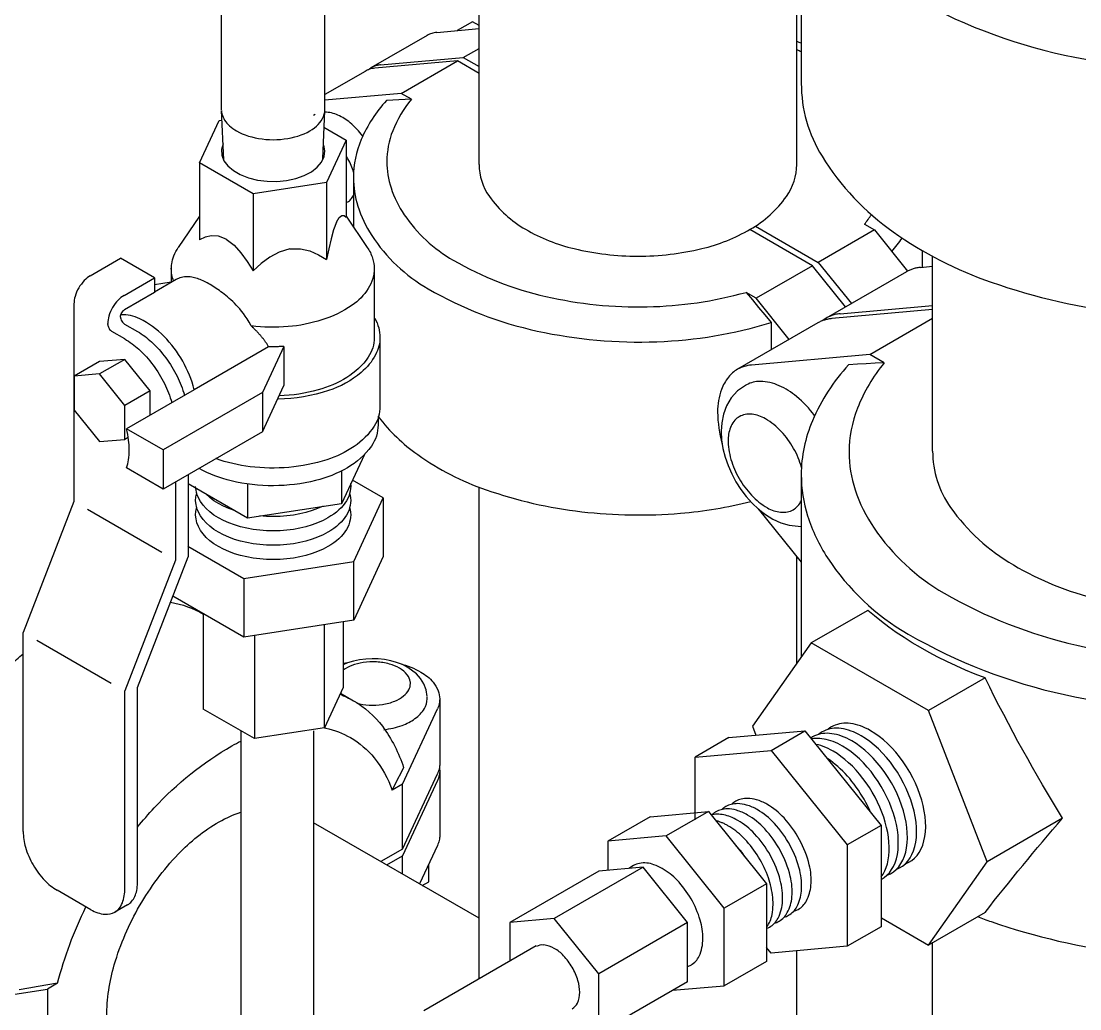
# Model space of a CAD drawing. Header units: centimetres. Extents: x 394264 to 551709, y 50011 to 59011.
# Drawn here: x 525396.7 to 525507.3, y 53654.1 to 53757.3 of the extents above; entities that cross this region are included whole.
import ezdxf

# ---------------------------------------------------------------- set-up
doc = ezdxf.new("R2010")
doc.units = ezdxf.units.CM
doc.layers.add('-M-YNGN-ZON3', color=6, linetype='SP', lineweight=30)
doc.layers.add('0-KRCN-YNG-CIHAZ', color=4, linetype='Continuous', lineweight=30)
doc.styles.add('CIZGI', font='tahoma.ttf', dxfattribs={"width": 0.8, "oblique": 20})
doc.linetypes.add('SP', pattern='A,2,-0.1,["SP",CIZGI,S=0.14,R=0.2,X=0,Y=-0.07],-0.255', length=2.355)

# ---------------------------------------------------------------- blocks, each defined once
blk = doc.blocks.new('A$C66BCA59E')
at = {"layer": '0-KRCN-YNG-CIHAZ', "color": 31, "linetype": 'Continuous', "lineweight": -3, "extrusion": (0, 0.816497, 0.57735)}
for p, q in [((806.28, -1056.57, 2908.26), (806.28, -1082.48, 2908.26)), ((772.61, -1090.97, 2791.52), (772.61, -1071.35, 2763.62)), ((805.81, -1090.97, 2791.52), (805.81, -1071.35, 2763.62)), ((745.7, -1085.27, 2922.46), (745.7, -1071.88, 2922.46)), ((756.5, -1085.27, 2922.46), (756.5, -1071.88, 2922.46)), ((771.94, -1076.07, 2785.31), (770.34, -1076.98, 2785.31)), ((772.61, -1076.45, 2785.31), (771.94, -1076.07, 2785.31)), ((768.2, -1077.18, 2785.31), (772.61, -1076.78, 2785.31)), ((767.18, -1077.49, 2785.31), (761.31, -1080.88, 2785.31)), ((770.97, -1079.79, 2785.31), (772.61, -1078.85, 2785.31)), ((770.36, -1080.15, 2785.31), (761.72, -1080.92, 2785.31)), ((762.33, -1080.57, 2785.31), (770.97, -1079.79, 2785.31)), ((764.49, -1083.54, 2785.31), (770.36, -1080.15, 2785.31)), ((772.61, -1081.45, 2785.31), (770.36, -1080.15, 2785.31)), ((770.97, -1079.79, 2785.31), (772.61, -1080.74, 2785.31)), ((760.7, -1081.24, 2785.31), (756.5, -1083.66, 2785.31)), ((764.49, -1083.54, 2785.31), (756.5, -1084.25, 2785.31)), ((765.54, -1084.15, 2785.31), (764.49, -1083.54, 2785.31)), ((745.96, -1090.5, 2916.13), (745.71, -1085.35, 2922.46)), ((755.48, -1085.76, 2785.31), (755.32, -1085.85, 2785.31)), ((756.28, -1090.38, 2915.96), (756.5, -1085.35, 2922.46)), ((743.39, -1090.8, 2938.08), (745.45, -1086.37, 2938.08)), ((745.45, -1086.37, 2938.08), (745.7, -1086.33, 2939.7)), ((756.41, -1087.09, 2940.76), (758.74, -1088.43, 2938.08)), ((754.92, -1087.47, 2922.46), (754.92, -1087.47, 2922.46)), ((754.92, -1087.47, 2922.46), (754.92, -1087.47, 2922.46)), ((758.74, -1088.43, 2938.08), (756.68, -1092.86, 2938.08)), ((758.74, -1088.43, 2938.08), (758.74, -1096.47, 2938.08)), ((749.01, -1094.05, 2938.08), (743.39, -1090.8, 2938.08)), ((743.39, -1090.8, 2938.08), (743.39, -1098.84, 2938.08)), ((756.68, -1092.86, 2938.08), (749.01, -1094.05, 2938.08)), ((756.68, -1092.86, 2938.08), (756.68, -1100.9, 2938.08)), ((759.49, -1092.33, 2785.31), (759.49, -1097.49, 2785.31)), ((749.01, -1094.05, 2938.08), (749.01, -1102.08, 2938.08)), ((743.39, -1096.39, 2938.08), (741.19, -1099.64, 2938.08)), ((758.74, -1096.39, 2938.08), (760.94, -1099.64, 2938.08)), ((812.88, -1097.21, 2785.31), (812.89, -1097.23, 2785.31)), ((812.88, -1097.21, 2785.31), (813.94, -1097.82, 2785.31)), ((807.45, -1101.56, 2785.31), (800.9, -1097.78, 2785.31)), ((801.49, -1097.42, 2785.31), (808.06, -1101.21, 2785.31)), ((813.94, -1097.82, 2785.31), (808.06, -1101.21, 2785.31)), ((813.94, -1097.82, 2785.31), (817.39, -1102.12, 2785.31)), ((818.93, -1099.97, 2785.31), (818.93, -1101.71, 2785.31)), ((820.01, -1120.92, 3010.32), (820.01, -1100.58, 2985.88)), ((731.99, -1102.61, 2938.08), (735.15, -1100.78, 2938.08)), ((738.69, -1102.82, 2938.08), (735.15, -1100.78, 2938.08)), ((807.45, -1101.56, 2785.31), (801.58, -1104.95, 2785.31)), ((810.91, -1105.86, 2785.31), (807.45, -1101.56, 2785.31)), ((808.06, -1101.21, 2785.31), (811.52, -1105.51, 2785.31)), ((818.75, -1101.73, 3022.57), (820.01, -1101.61, 3022.57)), ((735.52, -1104.65, 2938.08), (738.69, -1102.82, 2938.08)), ((738.69, -1102.82, 2938.08), (738.69, -1104.36, 2938.08)), ((740.46, -1101.86, 2938.08), (740.46, -1103.29, 2938.08)), ((761.66, -1101.86, 2938.08), (761.66, -1109.05, 2938.08)), ((817.29, -1102.18, 3022.57), (808.89, -1107.03, 3022.57)), ((740.96, -1103, 2938.08), (738.69, -1104.32, 2938.08)), ((740.96, -1103, 2938.08), (738.69, -1104.32, 2938.08)), ((738.69, -1103.52, 2938.08), (740.46, -1103.24, 2938.08)), ((738.69, -1104.36, 2938.08), (735.58, -1106.15, 2938.08)), ((801.58, -1104.95, 2785.31), (800.52, -1104.34, 2785.31)), ((805.03, -1109.25, 2785.31), (801.58, -1104.95, 2785.31)), ((730.29, -1105.55, 2938.08), (730.29, -1126.2, 2938.08)), ((820.01, -1106.14, 3022.57), (809.48, -1107.08, 3022.57)), ((810.35, -1106.58, 3022.57), (820.01, -1105.71, 3022.57)), ((735.15, -1106.92, 2938.08), (735.15, -1106.89, 2938.08)), ((813.43, -1110.83, 3022.57), (820.01, -1107.03, 3022.57)), ((733.83, -1107.69, 2938.08), (733.83, -1107.59, 2938.08)), ((735.58, -1107.65, 2938.08), (736.92, -1108.43, 2938.08)), ((808.01, -1107.53, 3022.57), (799.61, -1112.38, 3022.57)), ((803.12, -1107.49, 2785.31), (803.12, -1110.36, 2785.31)), ((735.59, -1109.2, 2938.08), (734.25, -1108.42, 2938.08)), ((762.26, -1109.05, 2938.08), (762.26, -1116.24, 2938.08)), ((750.62, -1110.02, 2938.08), (742.85, -1114.51, 2938.08)), ((752.23, -1109.99, 2938.08), (749.99, -1114.82, 2938.08)), ((752.23, -1109.99, 2938.08), (752.23, -1114.07, 2938.08)), ((732.94, -1111.58, 2938.08), (730.3, -1113.11, 2938.08)), ((735.59, -1111.34, 2938.08), (732.94, -1111.58, 2938.08)), ((735.59, -1111.34, 2938.08), (732.95, -1112.87, 2938.08)), ((738.24, -1114.64, 2938.08), (735.59, -1111.34, 2938.08)), ((813.43, -1110.83, 3022.57), (801.08, -1111.93, 3022.57)), ((814.95, -1111.7, 3022.57), (813.43, -1110.83, 3022.57)), ((732.95, -1112.87, 2938.08), (730.3, -1113.11, 2938.08)), ((730.3, -1113.11, 2938.08), (730.3, -1116.64, 2938.08)), ((735.6, -1116.17, 2938.08), (732.95, -1112.87, 2938.08)), ((738.24, -1114.64, 2938.08), (735.6, -1116.17, 2938.08)), ((742.85, -1114.51, 2938.08), (735.77, -1118.59, 2938.08)), ((738.24, -1117.17, 2938.08), (738.24, -1114.64, 2938.08)), ((749.99, -1114.82, 2938.08), (739.61, -1120.81, 2938.08)), ((749.99, -1118.9, 2938.08), (752.23, -1114.07, 2938.08)), ((749.99, -1114.82, 2938.08), (749.99, -1118.9, 2938.08)), ((800.55, -1114.01, 3022.57), (800.33, -1114.14, 3022.57)), ((730.3, -1116.64, 2938.08), (732.95, -1119.94, 2938.08)), ((735.6, -1119.71, 2938.08), (735.6, -1116.17, 2938.08)), ((762.06, -1117.27, 2938.08), (762.06, -1118.19, 2938.08)), ((739.61, -1120.81, 2938.08), (735.77, -1118.59, 2938.08)), ((749.99, -1118.9, 2938.08), (739.61, -1124.89, 2938.08)), ((732.95, -1119.94, 2938.08), (735.6, -1119.71, 2938.08)), ((735.96, -1119.5, 2938.08), (735.6, -1119.71, 2938.08)), ((739.61, -1120.81, 2938.08), (739.61, -1124.89, 2938.08)), ((760.63, -1121.3, 2938.08), (758.25, -1126.43, 2938.08)), ((739.61, -1124.89, 2938.08), (735.77, -1122.68, 2938.08)), ((742.23, -1123.38, 2938.08), (742.23, -1131.97, 2938.08)), ((758.25, -1122.98, 2938.08), (758.25, -1126.43, 2938.08)), ((806.28, -1123.4, 3022.57), (806.28, -1142.47, 3022.57)), ((740.9, -1124.15, 2938.08), (740.9, -1132.33, 2938.08)), ((748.43, -1127.94, 2938.08), (742.23, -1124.36, 2938.08)), ((748.43, -1124.33, 2938.08), (748.43, -1127.94, 2938.08)), ((762.61, -1125.81, 2968.69), (759.38, -1123.95, 2968.97)), ((772.61, -1176.09, 2674.39), (772.61, -1124.7, 2674.39)), ((759.53, -1132.46, 2968.69), (762.61, -1125.81, 2968.69)), ((762.61, -1125.81, 2968.69), (762.61, -1131.94, 2968.69)), ((730.29, -1126.2, 2938.08), (724.99, -1139.87, 2938.08)), ((739.48, -1131.51, 2936.92), (731.7, -1127.02, 2939.23)), ((758.25, -1126.43, 2938.08), (748.43, -1127.94, 2938.08)), ((801.79, -1126.97, 3022.57), (806.28, -1132.55, 3022.57)), ((742.18, -1130.87, 2970.8), (748.02, -1134.24, 2968.69)), ((740.9, -1132.33, 2938.08), (735.59, -1145.99, 2938.08)), ((736.92, -1145.64, 2938.08), (742.23, -1131.97, 2938.08)), ((748.02, -1134.24, 2968.69), (759.53, -1132.46, 2968.69)), ((762.61, -1131.94, 2968.69), (759.53, -1138.58, 2968.69)), ((759.53, -1138.58, 2968.69), (759.53, -1132.46, 2968.69)), ((805.81, -1143.14, 2674.39), (805.81, -1131.96, 2674.39)), ((748.02, -1134.24, 2968.69), (748.02, -1140.36, 2968.69)), ((748.02, -1140.36, 2968.69), (740.62, -1136.09, 2969.53)), ((743.78, -1137.91, 2968.69), (743.78, -1147.88, 2968.69)), ((813.24, -1137.57, 3022.57), (807.33, -1140.98, 3022.57)), ((759.53, -1138.58, 2968.69), (748.02, -1140.36, 2968.69)), ((756.47, -1149.85, 2968.69), (756.47, -1139.12, 2968.69)), ((758.43, -1138.75, 2968.69), (758.43, -1145.62, 2968.69)), ((724.99, -1160.69, 2938.08), (724.99, -1139.87, 2938.08)), ((749.14, -1140.25, 2968.69), (749.14, -1150.98, 2968.69)), ((726.4, -1140.69, 2939.23), (734.18, -1145.18, 2936.92)), ((807.33, -1140.98, 3022.57), (801.2, -1149.69, 3022.57)), ((819.57, -1148.05, 3022.57), (807.33, -1140.98, 3022.57)), ((758.92, -1143.05, 2677.78), (758.43, -1143.13, 2677.78)), ((825.49, -1144.64, 3022.57), (819.57, -1148.05, 3022.57)), ((736.92, -1166.05, 2938.08), (736.92, -1145.64, 2938.08)), ((758.43, -1145.62, 2968.69), (756.47, -1149.85, 2968.69)), ((735.59, -1166.82, 2938.08), (735.59, -1145.99, 2938.08)), ((758.15, -1146.23, 2677.78), (759.5, -1147.02, 2677.78)), ((767.19, -1146.83, 2677.78), (767.19, -1146.65, 2677.78)), ((768.5, -1146.83, 2677.78), (768.5, -1153.61, 2677.78)), ((749.14, -1150.98, 2968.69), (743.78, -1147.88, 2968.69)), ((764.61, -1155.74, 2677.78), (768.26, -1147.87, 2677.78)), ((825.7, -1163.84, 3022.57), (819.57, -1148.05, 3022.57)), ((756.47, -1149.85, 2968.69), (749.14, -1150.98, 2968.69)), ((798.72, -1150.87, 3057.07), (806.67, -1150.16, 3057.07)), ((801.2, -1149.69, 3022.57), (801.54, -1150.62, 3001.56)), ((803.13, -1152.2, 3057.07), (806.67, -1150.16, 3057.07)), ((806.67, -1150.16, 3057.07), (814.62, -1160.05, 3057.07)), ((798.72, -1150.87, 3057.07), (795.19, -1152.91, 3057.07)), ((795.19, -1152.91, 3057.07), (803.13, -1152.2, 3057.07)), ((803.13, -1152.2, 3057.07), (811.08, -1162.09, 3057.07)), ((795.19, -1159.46, 3051.36), (795.19, -1152.91, 3057.07)), ((764.61, -1162.52, 2677.78), (768.26, -1154.65, 2677.78)), ((768.5, -1154.32, 2677.78), (768.5, -1161.1, 2677.78)), ((764.61, -1155.74, 2677.78), (763.55, -1156.35, 2677.78)), ((768.26, -1155.36, 2677.78), (764.61, -1163.23, 2677.78)), ((764.61, -1162.52, 2677.78), (764.61, -1155.74, 2677.78)), ((790.5, -1159.14, 3065.49), (786.08, -1161.69, 3065.49)), ((790.5, -1159.14, 3065.49), (796.58, -1158.6, 3065.49)), ((796.58, -1158.6, 3065.49), (792.16, -1161.15, 3065.49)), ((796.58, -1158.6, 3065.49), (802.66, -1166.16, 3065.49)), ((772.61, -1169.74, 2674.39), (755.33, -1159.76, 2674.39)), ((814.62, -1160.05, 3057.07), (811.08, -1162.09, 3057.07)), ((814.62, -1160.05, 3057.07), (814.62, -1170.64, 3057.07)), ((833.59, -1159.28, 3022.57), (825.7, -1163.84, 3022.57)), ((792.16, -1161.15, 3065.49), (786.08, -1161.69, 3065.49)), ((798.24, -1168.71, 3065.49), (792.16, -1161.15, 3065.49)), ((764.61, -1162.52, 2677.78), (762.36, -1163.82, 2677.78)), ((768.26, -1162.14, 2677.78), (766.4, -1166.15, 2677.78)), ((786.08, -1161.69, 3065.49), (786.08, -1164.66, 3067.45)), ((811.08, -1162.09, 3057.07), (811.08, -1172.68, 3057.07)), ((762.97, -1164.17, 2677.78), (764.61, -1163.23, 2677.78)), ((764.61, -1165.12, 2677.78), (764.61, -1163.23, 2677.78)), ((767.36, -1165.93, 2677.78), (767.36, -1164.09, 2677.78)), ((789.76, -1164.4, 3066.48), (780.47, -1169.77, 3066.48)), ((789.76, -1164.4, 3066.48), (785.12, -1164.82, 3066.48)), ((788.76, -1164.25, 3066.48), (788.26, -1164.54, 3066.48)), ((794.41, -1170.18, 3066.48), (789.76, -1164.4, 3066.48)), ((819.57, -1172.55, 3022.57), (825.7, -1163.84, 3022.57)), ((785.12, -1164.82, 3066.48), (775.83, -1170.18, 3066.48)), ((732.06, -1168.86, 2938.08), (728.52, -1166.82, 2938.08)), ((766.68, -1166.32, 2677.78), (767.36, -1165.93, 2677.78)), ((802.66, -1166.16, 3065.49), (798.24, -1168.71, 3065.49)), ((802.66, -1166.16, 3065.49), (802.66, -1174.27, 3065.49)), ((735.89, -1168.34, 2938.08), (734.56, -1169.11, 2938.08)), ((798.24, -1176.82, 3065.49), (798.24, -1168.71, 3065.49)), ((825.49, -1169.13, 3022.57), (819.57, -1172.55, 3022.57)), ((780.47, -1169.77, 3066.48), (775.83, -1170.18, 3066.48)), ((775.83, -1170.18, 3066.48), (775.83, -1174.24, 3064.19)), ((785.12, -1175.55, 3066.48), (780.47, -1169.77, 3066.48)), ((794.41, -1170.18, 3066.48), (785.12, -1175.55, 3066.48)), ((794.41, -1176.38, 3066.48), (794.41, -1170.18, 3066.48)), ((814.65, -1169.71, 3028.55), (819.57, -1172.55, 3022.57)), ((814.62, -1170.64, 3057.07), (811.08, -1172.68, 3057.07)), ((820.01, -1279.95, 3124.63), (820.01, -1172.26, 3103.64)), ((803.13, -1173.39, 3057.07), (802.66, -1172.8, 3063.58)), ((811.08, -1172.68, 3057.07), (803.13, -1173.39, 3057.07)), ((805.81, -1188.91, 2674.39), (805.81, -1173.15, 2674.39)), ((794.76, -1174.64, 3066.48), (794.41, -1174.84, 3066.48)), ((802.66, -1174.27, 3065.49), (798.24, -1176.82, 3065.49)), ((785.12, -1181.74, 3066.48), (785.12, -1175.55, 3066.48)), ((728.58, -1176.54, 2677.78), (727.52, -1177.15, 2677.78)), ((794.41, -1176.38, 3066.48), (785.12, -1181.74, 3066.48)), ((792.84, -1177.28, 3065.79), (798.24, -1176.82, 3065.49)), ((713.89, -1179.26, 2677.78), (727.52, -1177.15, 2677.78)), ((727.52, -1177.15, 2677.78), (727.52, -1183.94, 2677.78))]:
    blk.add_line(p, q, dxfattribs=at)
at = {"layer": '0-KRCN-YNG-CIHAZ', "color": 31, "linetype": 'Continuous', "lineweight": -3}
for p, q in [((745.89, -1088.82, 2938.09), (745.72, -1089.41, 2938.09)), ((745.72, -1089.41, 2938.09), (745.74, -1090, 2938.09)), ((756.5, -1089.56, 2938.09), (756.38, -1088.97, 2938.09)), ((756.43, -1090.15, 2938.09), (756.5, -1089.56, 2938.09)), ((745.74, -1090, 2938.09), (745.96, -1090.58, 2938.09)), ((745.96, -1090.58, 2938.09), (746.36, -1091.12, 2938.09)), ((756.16, -1090.72, 2938.09), (756.43, -1090.15, 2938.09)), ((746.36, -1091.12, 2938.09), (746.94, -1091.62, 2938.09)), ((746.94, -1091.62, 2938.09), (747.67, -1092.03, 2938.09)), ((754.34, -1092.13, 2938.09), (755.1, -1091.73, 2938.09)), ((755.1, -1091.73, 2938.09), (755.71, -1091.25, 2938.09)), ((755.71, -1091.25, 2938.09), (756.16, -1090.72, 2938.09)), ((747.67, -1092.03, 2938.09), (748.52, -1092.37, 2938.09)), ((748.52, -1092.37, 2938.09), (749.46, -1092.6, 2938.09)), ((749.46, -1092.6, 2938.09), (750.46, -1092.73, 2938.09)), ((750.46, -1092.73, 2938.09), (751.49, -1092.74, 2938.09)), ((751.49, -1092.74, 2938.09), (752.5, -1092.64, 2938.09)), ((752.5, -1092.64, 2938.09), (753.46, -1092.43, 2938.09)), ((753.46, -1092.43, 2938.09), (754.34, -1092.13, 2938.09)), ((747.73, -1150.15, 2547.33), (747.73, -1241.29, 2651.38)), ((755.33, -1150.15, 2547.33), (755.33, -1241.54, 2651.35)), ((778.59, -1172.64, 3066.48), (766.84, -1179.42, 3066.48))]:
    blk.add_line(p, q, dxfattribs=at)
at = {"layer": '0-KRCN-YNG-CIHAZ', "color": 31, "linetype": 'Continuous', "lineweight": -3, "extrusion": (-6.3e-15, 1.3e-14, -1)}
for p, q in [((743.04, -1125.01, 2964.44), (743, -1124.61, 2964.44)), ((743.13, -1125.42, 2964.44), (743.04, -1125.01, 2964.44)), ((743.29, -1125.82, 2964.44), (743.13, -1125.42, 2964.44)), ((743.5, -1126.2, 2964.44), (743.29, -1125.82, 2964.44)), ((744.48, -1125.78, 2962.32), (744.1, -1125.44, 2962.32)), ((744.91, -1126.11, 2962.32), (744.48, -1125.78, 2962.32)), ((743.77, -1126.58, 2964.44), (743.5, -1126.2, 2964.44)), ((744.1, -1126.94, 2964.44), (743.77, -1126.58, 2964.44)), ((744.48, -1127.28, 2964.44), (744.1, -1126.94, 2964.44)), ((745.39, -1126.41, 2962.32), (744.91, -1126.11, 2962.32)), ((745.91, -1126.68, 2962.32), (745.39, -1126.41, 2962.32)), ((746.47, -1126.93, 2962.32), (745.91, -1126.68, 2962.32)), ((747.07, -1127.15, 2962.32), (746.47, -1126.93, 2962.32)), ((755.16, -1127.14, 2962.32), (754.53, -1127.33, 2962.32)), ((755.75, -1126.92, 2962.32), (755.16, -1127.14, 2962.32)), ((756.31, -1126.67, 2962.32), (755.75, -1126.92, 2962.32)), ((744.91, -1127.61, 2964.44), (744.48, -1127.28, 2964.44)), ((745.39, -1127.91, 2964.44), (744.91, -1127.61, 2964.44)), ((745.91, -1128.18, 2964.44), (745.39, -1127.91, 2964.44)), ((746.47, -1128.43, 2964.44), (745.91, -1128.18, 2964.44)), ((750.41, -1127.75, 2962.32), (749.71, -1127.7, 2962.32)), ((751.11, -1127.77, 2962.32), (750.41, -1127.75, 2962.32)), ((751.82, -1127.75, 2962.32), (751.11, -1127.77, 2962.32)), ((752.52, -1127.7, 2962.32), (751.82, -1127.75, 2962.32)), ((753.21, -1127.61, 2962.32), (752.52, -1127.7, 2962.32)), ((753.88, -1127.48, 2962.32), (753.21, -1127.61, 2962.32)), ((754.53, -1127.33, 2962.32), (753.88, -1127.48, 2962.32)), ((756.31, -1128.17, 2964.44), (755.75, -1128.42, 2964.44)), ((756.83, -1127.9, 2964.44), (756.31, -1128.17, 2964.44)), ((747.07, -1128.65, 2964.44), (746.47, -1128.43, 2964.44)), ((747.69, -1128.83, 2964.44), (747.07, -1128.65, 2964.44)), ((748.34, -1128.99, 2964.44), (747.69, -1128.83, 2964.44)), ((749.02, -1129.11, 2964.44), (748.34, -1128.99, 2964.44)), ((749.71, -1129.2, 2964.44), (749.02, -1129.11, 2964.44)), ((750.41, -1129.25, 2964.44), (749.71, -1129.2, 2964.44)), ((751.11, -1129.27, 2964.44), (750.41, -1129.25, 2964.44)), ((751.82, -1129.25, 2964.44), (751.11, -1129.27, 2964.44)), ((752.52, -1129.2, 2964.44), (751.82, -1129.25, 2964.44)), ((753.21, -1129.11, 2964.44), (752.52, -1129.2, 2964.44)), ((753.88, -1128.99, 2964.44), (753.21, -1129.11, 2964.44)), ((754.53, -1128.83, 2964.44), (753.88, -1128.99, 2964.44)), ((755.16, -1128.64, 2964.44), (754.53, -1128.83, 2964.44)), ((755.75, -1128.42, 2964.44), (755.16, -1128.64, 2964.44))]:
    blk.add_line(p, q, dxfattribs=at)
at = {"layer": '0-KRCN-YNG-CIHAZ', "color": 31, "linetype": 'Continuous', "lineweight": -3, "extrusion": (-2.35e-14, -3.6e-15, -1)}
for p, q in [((759.19, -1124.84, 2964.44), (759.15, -1125.11, 2964.44)), ((759.19, -1124.32, 2964.44), (759.2, -1124.58, 2964.44)), ((759.2, -1124.58, 2964.44), (759.19, -1124.84, 2964.44)), ((758.89, -1125.88, 2964.44), (758.75, -1126.13, 2964.44)), ((759, -1125.63, 2964.44), (758.89, -1125.88, 2964.44)), ((759.09, -1125.37, 2964.44), (759, -1125.63, 2964.44)), ((759.15, -1125.11, 2964.44), (759.09, -1125.37, 2964.44)), ((757.96, -1127.08, 2964.44), (757.71, -1127.3, 2964.44)), ((758.2, -1126.85, 2964.44), (757.96, -1127.08, 2964.44)), ((758.4, -1126.62, 2964.44), (758.2, -1126.85, 2964.44)), ((758.59, -1126.38, 2964.44), (758.4, -1126.62, 2964.44)), ((758.75, -1126.13, 2964.44), (758.59, -1126.38, 2964.44)), ((757.14, -1127.71, 2964.44), (756.83, -1127.9, 2964.44)), ((757.44, -1127.51, 2964.44), (757.14, -1127.71, 2964.44)), ((757.71, -1127.3, 2964.44), (757.44, -1127.51, 2964.44))]:
    blk.add_line(p, q, dxfattribs=at)
at = {"layer": '0-KRCN-YNG-CIHAZ', "color": 31, "linetype": 'Continuous', "lineweight": -3, "flags": 128}
for points, elevation in [([(811.23, -1045.08, 0.084174), (807.45, -1050.93, 0.101945), (806.28, -1056.57, 0.076736), (806.94, -1060.86, 0.06839), (809.03, -1065.25, 0.117465), (817.46, -1073.23, 0.077359), (833.78, -1079.54, 0.062863), (851.64, -1081.14, 0.065189), (868.71, -1078.27)], 2908.26), ([(768.2, -1077.18, 0.025688), (767.93, -1077.21, 0.026905), (767.67, -1077.28, 0.027796), (767.42, -1077.37, 0.028268), (767.18, -1077.49)], 2785.31), ([(806.28, -1078.31, 0.003331), (805.81, -1078.12, 0.061247)], 2785.31), ([(806.28, -1079.21, 0.003756), (805.81, -1078.98, 0.061052)], 2785.31), ([(762.33, -1080.57, 0.03473), (761.96, -1080.62, 0.036727), (761.62, -1080.73, 0.018535), (761.46, -1080.8, 0.018672), (761.31, -1080.88, 0.019272), (761.16, -1080.98, 0.01912), (761.01, -1081.09)], 2785.31), ([(761.72, -1080.92, 0.025688), (761.44, -1080.96, 0.026905), (761.18, -1081.02, 0.027796), (760.93, -1081.12, 0.028268), (760.7, -1081.24)], 2785.31), ([(806.28, -1082.48, 0.139368), (808.45, -1090.12, 0.100989), (815.9, -1098.03, 0.070065), (826.11, -1103.27, 0.054715), (840.4, -1106.54, 0.049896), (855.15, -1106.78, 0.053343), (868.71, -1104.17)], 2908.26), ([(762.94, -1084.29, 0.084174), (760.3, -1088.38, 0.101945), (759.49, -1092.33, 0.076736), (759.95, -1095.32, 0.06839), (761.4, -1098.39, 0.117465), (767.3, -1103.97, 0.077359), (778.7, -1108.38, 0.062863), (791.19, -1109.5, 0.065189), (803.12, -1107.49)], 2785.31), ([(765.54, -1084.15, 0.079493), (763.59, -1087.47, 0.093798), (762.98, -1090.68, 0.079543), (763.42, -1093.42, 0.070339), (764.8, -1096.23, 0.112673), (769.92, -1100.98, 0.075174), (779.6, -1104.77, 0.061052), (790.19, -1105.85, 0.062271), (800.52, -1104.34)], 2785.31), ([(760.46, -1088, 0.054335), (759.14, -1086.61, 0.069796), (757.87, -1085.82, 0.100019), (756.49, -1085.5, 0.137267)], 2785.31), ([(759.51, -1091.79, 0.059135), (758.92, -1090.4, 0.013709), (758.74, -1090.09, 0.071789)], 2785.31), ([(772.61, -1090.97, 0.156851), (773.69, -1094.32, 0.106617), (777.47, -1097.75, 0.072341), (782.55, -1099.77, 0.058752), (789.21, -1100.56, 0.058752), (795.88, -1099.77, 0.072341), (800.95, -1097.75, 0.106617), (804.73, -1094.32, 0.156851), (805.81, -1090.97)], 2791.52), ([(758.74, -1094.96, 0.032049), (758.89, -1094.89, 0.082667), (759.22, -1094.61, 0.072451), (759.49, -1094.2)], 2785.31), ([(812.88, -1097.21, 0.025258), (813.61, -1096.22, 0.093798)], 2785.31), ([(815.74, -1100.06, 0.031191), (816.82, -1098.66, 0.09812)], 2785.31), ([(740.7, -1103.15, -0.043708), (740.52, -1102.51, -0.045629), (740.46, -1101.86, -0.017342), (740.47, -1101.62, -0.017232), (740.5, -1101.37, -0.06039), (740.73, -1100.52, -0.053918), (741.19, -1099.64)], 2938.08), ([(760.94, -1099.64, -0.069992), (761.49, -1100.77, -0.079039), (761.66, -1101.86, -0.073797), (761.51, -1102.89, -0.066299), (761.03, -1103.95, -0.104553), (759.35, -1105.69, -0.071641), (756.19, -1107.22, -0.056214), (752.66, -1107.92, -0.052388), (748.8, -1107.84)], 2938.08), ([(818.75, -1101.73, 0.025688), (818.36, -1101.78, 0.026905), (817.99, -1101.88, 0.027796), (817.63, -1102.01, 0.028268), (817.29, -1102.18)], 3022.57), ([(731.99, -1102.61, 0.072341), (731.37, -1103.1, 0.058752), (730.79, -1103.87, 0.058752), (730.4, -1104.77, 0.072341), (730.29, -1105.55)], 2938.08), ([(735.52, -1104.65, 0.072341), (734.9, -1105.14, 0.058752), (734.32, -1105.92, 0.058752), (733.94, -1106.81, 0.072341), (733.83, -1107.59)], 2938.08), ([(735.15, -1106.89, -0.072341), (735.18, -1106.69, -0.058752), (735.28, -1106.47, -0.058752), (735.42, -1106.27, -0.072341), (735.58, -1106.15)], 2938.08), ([(735.15, -1106.92, 0.072341), (735.18, -1107.11, 0.058752), (735.28, -1107.34, 0.058752), (735.42, -1107.53, 0.072341), (735.58, -1107.65)], 2938.08), ([(742.85, -1114.51, 0.065874), (741.65, -1111.53, 0.065268), (739.7, -1108.94, 0.083469), (737.16, -1107.1, 0.130757), (735.18, -1106.69)], 2938.08), ([(761.71, -1107.04, -0.061642), (762.13, -1108.05, -0.067498), (762.26, -1109.05, -0.124079), (761.81, -1110.85, -0.094989), (760.29, -1112.72, -0.096982), (756.87, -1114.61, -0.070883), (751.62, -1115.51)], 2938.08), ([(809.48, -1107.08, 0.025688), (809.08, -1107.14, 0.026905), (808.71, -1107.23, 0.027796), (808.35, -1107.36, 0.028268), (808.01, -1107.53)], 3022.57), ([(810.35, -1106.58, 0.03473), (809.82, -1106.66, 0.036727), (809.34, -1106.81, 0.018535), (809.11, -1106.91, 0.018672), (808.89, -1107.03, 0.019272), (808.67, -1107.16, 0.01912), (808.46, -1107.32)], 3022.57), ([(733.83, -1107.69, 0.072341), (733.85, -1107.88, 0.058752), (733.95, -1108.1, 0.058752), (734.09, -1108.3, 0.072341), (734.25, -1108.42)], 2938.08), ([(735.59, -1109.2, -0.056471), (737.07, -1110.29, -0.046537), (738.56, -1111.95, -0.043097), (739.73, -1113.86, -0.04493), (740.51, -1115.86)], 2938.08), ([(736.92, -1108.43, -0.056471), (738.4, -1109.52, -0.046537), (739.89, -1111.19, -0.043097), (741.06, -1113.1, -0.04493), (741.84, -1115.09)], 2938.08), ([(761.66, -1109.05, -0.151232), (761.03, -1111.11, -0.104937), (758.8, -1113.23, -0.071589), (755.79, -1114.54, -0.057259), (751.75, -1115.16)], 2938.08), ([(752.23, -1109.99, -0.005497), (751.83, -1110.01, -0.005477), (751.43, -1110.02, -0.005468), (751.02, -1110.03, -0.005469), (750.62, -1110.02)], 2938.08), ([(801.08, -1111.93, 0.052629), (800.3, -1112.09, 0.056108), (799.61, -1112.38, 0.093908), (798.67, -1113.2, 0.079558), (797.94, -1114.48, 0.092261), (797.54, -1116.84, 0.06528), (798.02, -1120.18)], 3022.57), ([(811.23, -1111.91, 0.084174), (807.45, -1117.75, 0.101945), (806.28, -1123.4, 0.076736), (806.94, -1127.69, 0.06839), (809.03, -1132.08, 0.117465), (817.46, -1140.06, 0.077359), (833.78, -1146.37, 0.062863), (851.64, -1147.97, 0.065189), (868.71, -1145.1)], 3022.57), ([(814.95, -1111.7, 0.079493), (812.15, -1116.45, 0.093798), (811.28, -1121.04, 0.079543), (811.91, -1124.96, 0.070339), (813.89, -1128.98, 0.112673), (821.21, -1135.78, 0.075174), (835.06, -1141.2, 0.061052), (850.21, -1142.75, 0.062271), (864.99, -1140.59)], 3022.57), ([(807.68, -1117.21, 0.054335), (805.79, -1115.23, 0.069796), (803.98, -1114.09, 0.100229), (802, -1113.64, 0.137267), (800.55, -1114.01)], 3022.57), ([(762.26, -1116.24, -0.143712), (761.66, -1118.31, -0.102501), (759.56, -1120.45, -0.07062), (756.7, -1121.83, -0.055562), (752.74, -1122.63, -0.051688), (748.69, -1122.56, -0.05703), (745.12, -1121.71)], 2938.08), ([(806.31, -1122.64, 0.059135), (805.48, -1120.64, 0.058683), (804.19, -1118.89, 0.071789), (802.53, -1117.55, 0.105442), (801.14, -1117.08, 0.0743), (800.41, -1117.11, 0.085477), (799.81, -1117.33, 0.081166), (799.34, -1117.71, 0.071444), (798.96, -1118.29, 0.107993), (798.64, -1119.69, 0.072996), (798.93, -1121.79, 0.059012), (799.78, -1123.79, 0.058793), (801.08, -1125.53, 0.072201), (802.74, -1126.86, 0.10632), (804.12, -1127.31, 0.073322), (804.84, -1127.28, 0.083983), (805.43, -1127.06, 0.082667), (805.9, -1126.67, 0.072451), (806.29, -1126.08)], 3022.57), ([(762.06, -1118.19, -0.156337), (761.36, -1120.41, -0.106468), (758.87, -1122.67, -0.072271), (755.53, -1124.01, -0.058606), (751.13, -1124.55, -0.05842), (746.73, -1124.04, -0.071596), (743.36, -1122.73)], 2938.08), ([(762.1, -1117.36, 0.075471), (766.21, -1121.3, 0.070065), (773.34, -1124.97, 0.054715), (783.34, -1127.26, 0.049896), (793.65, -1127.42, 0.041173), (801, -1126.19)], 2785.31), ([(735.77, -1122.68, 0.047916), (735.99, -1121.84, 0.039698), (736.07, -1120.81, 0.033581), (736, -1119.77, 0.029309), (735.77, -1118.59)], 2938.08), ([(740.38, -1136.73, -0.09073), (743.82, -1137.96)], 2677.78), ([(708.87, -1168.17, -0.053343), (712.03, -1159.05, -0.049896), (717.33, -1150.21, -0.054715), (724.3, -1142.7, -0.007742), (724.99, -1142.12, -0.100989)], 2677.78), ([(764.29, -1143.61, 0.064494), (763.25, -1143.18, 0.052603), (761.89, -1142.96, 0.050292), (760.51, -1143.02, 0.056448), (759.32, -1143.34, 0.061908), (758.43, -1143.81, 0.107661)], 2677.78), ([(759.83, -1147.27, 0.053404), (761.13, -1147.48, 0.051115), (762.51, -1147.41, 0.057724), (763.83, -1147.05, 0.076395), (764.72, -1146.52, 0.095879), (765.28, -1145.86, 0.126177), (765.44, -1145.22, 0.018548), (765.44, -1145.12, 0.018413), (765.43, -1145.02, 0.133437), (765.12, -1144.32, 0.092451), (764.29, -1143.61)], 2677.78), ([(764.36, -1143.14, -0.065274), (766.54, -1144.02, -0.092254), (767.82, -1145.09, -0.079383), (768.34, -1145.97, -0.093617), (768.5, -1146.83, -0.056108), (768.44, -1147.35, -0.052629), (768.26, -1147.87)], 2677.78), ([(758.09, -1146.34, -0.039305), (759.5, -1147.02, -0.101945), (762.51, -1149.69, -0.084174), (764.73, -1154.02)], 2677.78), ([(762.68, -1150.04, 0.054587), (764.57, -1149.59, 0.069977), (765.92, -1148.89, 0.10074), (766.9, -1147.84, 0.138675), (767.19, -1146.83)], 2677.78), ([(756.45, -1149.85, -0.003091), (756.59, -1149.88, -0.079543), (759.18, -1150.87, -0.093798), (761.66, -1153, -0.079493), (763.55, -1156.35)], 2677.78), ([(736.92, -1160.22, -0.015171), (738.67, -1158.22, -0.075174), (746.79, -1151.73, -0.016915), (747.73, -1151.23, -0.070339)], 2677.78), ([(768.5, -1153.61, -0.028268), (768.49, -1153.87, -0.027796), (768.44, -1154.13, -0.026905), (768.37, -1154.39, -0.025688), (768.26, -1154.65)], 2677.78), ([(768.47, -1153.93, -0.020634), (768.49, -1154.12, -0.020824), (768.5, -1154.32, -0.017895), (768.5, -1154.48, -0.017774), (768.48, -1154.65, -0.037529), (768.4, -1155, -0.035467), (768.26, -1155.36)], 2677.78), ([(801.68, -1158.4, 0.055803), (800.57, -1157.92, 0.072181), (799.64, -1157.77, 0.06381), (798.97, -1157.85, 0.070391), (798.4, -1158.08, 0.026924), (798.2, -1158.21, 0.026516), (798.02, -1158.36)], 3065.49), ([(802.7, -1157.84, 0.055885), (801.59, -1157.36, 0.07231), (800.67, -1157.22, 0.06372), (800, -1157.29, 0.070269), (799.44, -1157.52, 0.027177), (799.24, -1157.65, 0.026757), (799.05, -1157.8)], 3065.49), ([(805.48, -1169.02, 0.029144), (805.73, -1168.94, 0.02969), (805.96, -1168.82, 0.140764), (806.82, -1167.93, 0.101484), (807.29, -1166.31, 0.082004), (807.12, -1164.15, 0.06336), (806.11, -1161.55, 0.061738), (804.48, -1159.27, 0.076006), (802.7, -1157.84)], 3065.49), ([(737.15, -1187.6, -0.156851), (734.79, -1185, -0.106617), (733.72, -1180.01, -0.072341), (734.5, -1174.6, -0.058752), (737.15, -1168.44, -0.058752), (741.17, -1163.06, -0.072341), (745.45, -1159.67, -0.051535), (747.73, -1158.66, -0.156851)], 2674.39), ([(799.64, -1159.52, 0.037068), (798.87, -1159.15, 0.044206), (798.19, -1158.95, 0.052821), (797.48, -1158.88, 0.061472), (796.87, -1158.96)], 3065.49), ([(800.66, -1158.96, 0.057748), (799.51, -1158.46, 0.075272), (798.55, -1158.32, 0.061653), (797.91, -1158.41, 0.067513), (797.36, -1158.63, 0.032898), (797.12, -1158.79, 0.03216), (796.9, -1158.99)], 3065.49), ([(803.48, -1170.27, 0.02876), (803.73, -1170.18, 0.029284), (803.96, -1170.06, 0.14099), (804.82, -1169.16, 0.101563), (805.31, -1167.52, 0.081861), (805.13, -1165.34, 0.063293), (804.1, -1162.7, 0.061696), (802.46, -1160.4, 0.075956), (800.66, -1158.96)], 3065.49), ([(804.48, -1169.65, 0.028951), (804.73, -1169.56, 0.029486), (804.96, -1169.44, 0.140878), (805.82, -1168.55, 0.101524), (806.3, -1166.91, 0.081932), (806.12, -1164.74, 0.063326), (805.11, -1162.13, 0.061717), (803.47, -1159.83, 0.075981), (801.68, -1158.4)], 3065.49), ([(798.62, -1160.08, 0.015153), (798.29, -1159.9, 0.016281), (797.98, -1159.76, 0.017551), (797.66, -1159.64, 0.018961), (797.36, -1159.55)], 3065.49), ([(802.68, -1170.65, 0.114049), (803.23, -1169.36, 0.077572), (803.27, -1167.31, 0.058284), (802.75, -1165.26, 0.051343), (801.67, -1163.12, 0.053419), (800.17, -1161.26, 0.065556), (798.62, -1160.08)], 3065.49), ([(802.66, -1170.83, 0.018355), (802.81, -1170.76, 0.018489), (802.96, -1170.68, 0.146934), (803.86, -1169.73, 0.103572), (804.32, -1167.95, 0.078162), (804.09, -1165.77, 0.061565), (803.05, -1163.19, 0.060602), (801.41, -1160.93, 0.074624), (799.64, -1159.52)], 3065.49), ([(724.99, -1160.69, 0.072341), (725.22, -1162.32, 0.058752), (726.02, -1164.18, 0.058752), (727.23, -1165.8, 0.072341), (728.52, -1166.82)], 2938.08), ([(768.5, -1161.1, -0.028268), (768.49, -1161.36, -0.027796), (768.44, -1161.62, -0.026905), (768.37, -1161.88, -0.025688), (768.26, -1162.14)], 2677.78), ([(800.49, -1163.44, 0.010125), (800.23, -1163.07, 0.010311), (799.95, -1162.71, 0.010567), (799.66, -1162.37, 0.010898), (799.36, -1162.04)], 3065.49), ([(791.76, -1164.55, 0.047286), (790.89, -1164.15, 0.059033), (790.13, -1163.98, 0.072764), (789.38, -1164.02, 0.083138), (788.76, -1164.25)], 3066.48), ([(794.76, -1174.64, 0.156851), (795.61, -1173.7, 0.106617), (796, -1171.89, 0.072341), (795.72, -1169.94, 0.058752), (794.76, -1167.71, 0.058752), (793.31, -1165.77, 0.072341), (791.76, -1164.55)], 3066.48), ([(732.06, -1168.86, 0.106617), (733.52, -1169.33, 0.156851), (734.56, -1169.11, 0.156851), (735.27, -1168.32, 0.106617), (735.59, -1166.82)], 2938.08), ([(735.89, -1168.34, 0.083138), (736.31, -1167.99, 0.072764), (736.65, -1167.46, 0.059033), (736.85, -1166.85, 0.047286), (736.92, -1166.05)], 2938.08), ([(728.58, -1176.54, -0.050734), (731.54, -1168.56, -0.061052)], 2677.78), ([(824.71, -1169.58, 0.009051), (826.11, -1170.1, 0.054715), (840.4, -1173.37, 0.049896), (855.15, -1173.61, 0.053343), (868.71, -1171)], 3022.57)]:
    blk.add_lwpolyline(points, format="xyb", dxfattribs=dict(at, elevation=elevation))
for points, elevation in [([(765.54, -1084.15), (764.89, -1084.18), (764.24, -1084.22), (763.59, -1084.26), (762.94, -1084.29)], 2785.31), ([(757.71, -1096.99), (757.41, -1097.79), (757.15, -1098.74), (756.91, -1099.79), (756.68, -1100.9)], 2938.08), ([(757.71, -1096.99), (758.01, -1096.5), (758.27, -1096.31), (758.51, -1096.32), (758.74, -1096.47)], 2938.08), ([(746.2, -1098.77), (745.38, -1098.45), (744.66, -1098.42), (744, -1098.57), (743.39, -1098.84)], 2938.08), ([(746.2, -1098.77), (747.02, -1099.4), (747.74, -1100.2), (748.4, -1101.1), (749.01, -1102.08)], 2938.08), ([(752.85, -1099.8), (751.72, -1100.13), (750.74, -1100.66), (749.84, -1101.33), (749.01, -1102.08)], 2938.08), ([(752.85, -1099.8), (753.97, -1099.78), (754.95, -1100.01), (755.85, -1100.4), (756.68, -1100.9)], 2938.08), ([(748.8, -1107.84), (748.6, -1107.45), (748.4, -1107.12), (748.19, -1106.82), (748, -1106.55), (747.8, -1106.3), (747.61, -1106.07), (747.42, -1105.86), (747.23, -1105.66), (747.05, -1105.47), (746.87, -1105.29), (746.69, -1105.12), (746.51, -1104.97), (746.33, -1104.81), (746.16, -1104.67), (745.99, -1104.53), (745.82, -1104.4), (745.65, -1104.27), (745.49, -1104.15), (745.32, -1104.04), (745.16, -1103.93), (745, -1103.82), (744.84, -1103.72), (744.68, -1103.62), (744.53, -1103.53), (744.37, -1103.44), (744.22, -1103.36), (744.07, -1103.28), (743.92, -1103.21), (743.77, -1103.14), (743.62, -1103.07), (743.47, -1103.01), (743.32, -1102.95), (743.18, -1102.9), (743.03, -1102.85), (742.88, -1102.81), (742.74, -1102.78), (742.59, -1102.75), (742.44, -1102.73), (742.29, -1102.71), (742.14, -1102.7), (741.99, -1102.7), (741.83, -1102.72), (741.67, -1102.74), (741.51, -1102.78), (741.34, -1102.83), (740.96, -1103)], 2938.08), ([(800.52, -1104.34), (801.17, -1105.13), (801.82, -1105.92), (802.47, -1106.7), (803.12, -1107.49)], 2785.31), ([(750.62, -1110.02), (750.58, -1109.95), (750.55, -1109.89), (750.51, -1109.82), (750.47, -1109.76), (750.43, -1109.7), (750.39, -1109.64), (750.35, -1109.59), (750.31, -1109.53), (750.27, -1109.47), (750.23, -1109.42), (750.19, -1109.37), (750.16, -1109.31), (750.12, -1109.26), (750.08, -1109.21), (750.04, -1109.16), (750, -1109.11), (749.96, -1109.07), (749.92, -1109.02), (749.88, -1108.97), (749.84, -1108.92), (749.81, -1108.88), (749.77, -1108.83), (749.73, -1108.79), (749.69, -1108.75), (749.65, -1108.7), (749.61, -1108.66), (749.57, -1108.62), (749.53, -1108.57), (749.5, -1108.53), (749.46, -1108.49), (749.42, -1108.45), (749.38, -1108.41), (749.34, -1108.37), (749.3, -1108.33), (749.26, -1108.29), (749.23, -1108.25), (749.19, -1108.21), (749.15, -1108.18), (749.11, -1108.14), (749.07, -1108.1), (749.03, -1108.06), (748.99, -1108.03), (748.96, -1107.99), (748.92, -1107.95), (748.88, -1107.92), (748.84, -1107.88), (748.8, -1107.84)], 2938.08), ([(814.95, -1111.7), (814.02, -1111.75), (813.08, -1111.8), (812.16, -1111.86), (811.23, -1111.91)], 3022.57), ([(800.46, -1114.07), (799.63, -1114.64), (798.96, -1115.37), (798.47, -1116.2), (798.15, -1117.07), (797.97, -1117.96), (797.91, -1118.86), (797.96, -1119.76), (798.1, -1120.67), (798.33, -1121.56), (798.63, -1122.44), (799.01, -1123.3), (799.46, -1124.13), (799.97, -1124.93), (800.54, -1125.67), (801.16, -1126.37), (801.83, -1127), (802.55, -1127.55), (803.32, -1128.03), (804.14, -1128.41), (805.01, -1128.68), (806.28, -1128.8)], 3022.57), ([(765.16, -1143.53), (764.6, -1143.24), (764, -1143.01), (763.38, -1142.84), (762.74, -1142.72), (762.09, -1142.65), (761.43, -1142.63), (760.77, -1142.66), (760.12, -1142.74), (759.48, -1142.88), (758.87, -1143.07), (758.43, -1143.25)], 2677.78), ([(767.19, -1146.58), (767.09, -1145.88), (766.85, -1145.24), (766.5, -1144.68), (766.07, -1144.2), (765.16, -1143.53)], 2677.78), ([(763.55, -1156.35), (763.85, -1155.77), (764.14, -1155.19), (764.44, -1154.61), (764.73, -1154.02)], 2677.78), ([(728.58, -1176.54), (727.57, -1176.71), (726.56, -1176.88), (725.56, -1177.05), (724.55, -1177.22)], 2677.78)]:
    blk.add_lwpolyline(points, dxfattribs=dict(at, elevation=elevation))
at = {"layer": '0-KRCN-YNG-CIHAZ', "color": 31, "linetype": 'Continuous', "lineweight": -3, "elevation": 2922.46}
for points in [[(745.71, -1085.35), (745.72, -1085.52), (745.75, -1085.69), (745.8, -1085.85), (745.86, -1086.02), (745.94, -1086.18), (746.03, -1086.34), (746.14, -1086.5), (746.26, -1086.65), (746.4, -1086.8), (746.55, -1086.95), (746.72, -1087.09), (746.89, -1087.22), (747.08, -1087.35), (747.28, -1087.47)], [(756.13, -1086.4), (756.27, -1086.18), (756.37, -1085.96), (756.44, -1085.73), (756.49, -1085.5), (756.5, -1085.27)], [(756.13, -1086.4), (756.27, -1086.18), (756.37, -1085.96), (756.44, -1085.73), (756.49, -1085.5), (756.5, -1085.27)], [(754.92, -1087.47), (755.18, -1087.32), (755.41, -1087.15), (755.62, -1086.97), (755.82, -1086.79), (755.99, -1086.6), (756.13, -1086.4)], [(754.92, -1087.47), (755.18, -1087.32), (755.41, -1087.15), (755.62, -1086.97), (755.82, -1086.79), (755.99, -1086.6), (756.13, -1086.4)], [(747.28, -1087.47), (747.57, -1087.62), (747.87, -1087.76), (748.18, -1087.89), (748.52, -1088), (748.86, -1088.1), (749.22, -1088.19), (749.58, -1088.26), (749.96, -1088.31), (750.33, -1088.35), (750.72, -1088.38), (751.1, -1088.39), (751.49, -1088.38), (751.87, -1088.35), (752.25, -1088.31), (752.62, -1088.26), (752.99, -1088.19), (753.35, -1088.1), (753.69, -1088), (754.02, -1087.89), (754.34, -1087.76), (754.64, -1087.62), (754.92, -1087.47)]]:
    blk.add_lwpolyline(points, dxfattribs=at)
at = {"layer": '0-KRCN-YNG-CIHAZ', "color": 31, "linetype": 'Continuous', "lineweight": -3, "elevation": 2660.53}
blk.add_lwpolyline([(820.01, -1120.92, 0.155304), (821.88, -1126.82, 0.106741), (828.44, -1132.83, 0.073006), (837.25, -1136.38, 0.059481), (848.81, -1137.76, 0.059481), (860.36, -1136.38, 0.073006), (869.17, -1132.83, 0.106741), (875.73, -1126.82, 0.155304), (877.61, -1120.92, 0.155304)], format="xyb", dxfattribs=at)
at = {"layer": '0-KRCN-YNG-CIHAZ', "color": 31, "linetype": 'Continuous', "lineweight": -3, "extrusion": (-6.3e-15, 1.3e-14, -1)}
for points, elevation in [([(-756.83, -1129.4), (-756.31, -1129.68), (-755.75, -1129.92), (-755.16, -1130.14), (-754.53, -1130.33), (-753.88, -1130.49), (-753.21, -1130.61), (-752.52, -1130.7), (-751.82, -1130.75), (-751.11, -1130.77), (-750.41, -1130.75), (-749.71, -1130.7), (-749.02, -1130.61), (-748.34, -1130.49), (-747.69, -1130.34), (-747.07, -1130.15), (-746.47, -1129.93), (-745.91, -1129.68), (-745.39, -1129.41), (-744.91, -1129.11), (-744.48, -1128.78), (-744.1, -1128.44), (-743.77, -1128.08), (-743.5, -1127.7), (-743.29, -1127.32), (-743.13, -1126.92), (-743.04, -1126.52), (-743, -1126.11), (-743.03, -1125.7), (-743.12, -1125.3)], -2966.57), ([(-756.83, -1130.9), (-756.31, -1131.18), (-755.75, -1131.42), (-755.16, -1131.64), (-754.53, -1131.83), (-753.88, -1131.99), (-753.21, -1132.11), (-752.52, -1132.2), (-751.82, -1132.25), (-751.11, -1132.27), (-750.41, -1132.25), (-749.71, -1132.2), (-749.02, -1132.11), (-748.34, -1131.99), (-747.69, -1131.84), (-747.07, -1131.65), (-746.47, -1131.43), (-745.91, -1131.18), (-745.39, -1130.91), (-744.91, -1130.61), (-744.48, -1130.29), (-744.1, -1129.94), (-743.77, -1129.58), (-743.5, -1129.21), (-743.29, -1128.82), (-743.13, -1128.42), (-743.04, -1128.02), (-743, -1127.61), (-743.03, -1127.2), (-743.12, -1126.8)], -2968.69)]:
    blk.add_lwpolyline(points, dxfattribs=dict(at, elevation=elevation))
at = {"layer": '0-KRCN-YNG-CIHAZ', "color": 31, "linetype": 'Continuous', "lineweight": -3, "extrusion": (-2.35e-14, -3.6e-15, -1)}
for points, elevation in [([(-759.08, -1125.3), (-759.15, -1125.56), (-759.19, -1125.82), (-759.2, -1126.08), (-759.19, -1126.35), (-759.15, -1126.61), (-759.09, -1126.87), (-759, -1127.13), (-758.89, -1127.38), (-758.75, -1127.63), (-758.59, -1127.88), (-758.4, -1128.12), (-758.2, -1128.35), (-757.96, -1128.58), (-757.71, -1128.8), (-757.44, -1129.01), (-757.14, -1129.21), (-756.83, -1129.4)], -2966.57), ([(-759.08, -1126.8), (-759.15, -1127.06), (-759.19, -1127.32), (-759.2, -1127.58), (-759.19, -1127.85), (-759.15, -1128.11), (-759.09, -1128.37), (-759, -1128.63), (-758.89, -1128.88), (-758.75, -1129.13), (-758.59, -1129.38), (-758.4, -1129.62), (-758.2, -1129.85), (-757.96, -1130.08), (-757.71, -1130.3), (-757.44, -1130.51), (-757.14, -1130.71), (-756.83, -1130.9)], -2968.69)]:
    blk.add_lwpolyline(points, dxfattribs=dict(at, elevation=elevation))
at = {"layer": '0-KRCN-YNG-CIHAZ', "color": 31, "linetype": 'Continuous', "lineweight": -3, "extrusion": (3.11e-14, 7.36e-14, -1), "elevation": -3022.57}
blk.add_lwpolyline([(-825.49, -1144.64), (-824.46, -1144.24), (-823.45, -1143.81), (-822.46, -1143.38), (-821.49, -1142.92), (-820.55, -1142.45), (-819.63, -1141.97), (-818.74, -1141.47), (-817.87, -1140.95), (-817.03, -1140.42), (-816.21, -1139.88), (-815.43, -1139.32), (-814.67, -1138.75), (-813.94, -1138.16), (-813.24, -1137.57)], dxfattribs=at)
at = {"layer": '0-KRCN-YNG-CIHAZ', "color": 31, "linetype": 'Continuous', "lineweight": -3, "extrusion": (6.023e-13, 3.713e-13, -1), "elevation": -3022.57}
blk.add_lwpolyline([(-833.59, -1159.28), (-833.06, -1158.42), (-832.53, -1157.56), (-832.01, -1156.68), (-831.49, -1155.8), (-830.97, -1154.91), (-830.45, -1154.01), (-829.94, -1153.1), (-829.43, -1152.19), (-828.92, -1151.27), (-828.42, -1150.34), (-827.92, -1149.41), (-827.43, -1148.47), (-826.94, -1147.52), (-826.45, -1146.57), (-825.97, -1145.6), (-825.49, -1144.64)], dxfattribs=at)
at = {"layer": '0-KRCN-YNG-CIHAZ', "color": 31, "linetype": 'Continuous', "lineweight": -3, "extrusion": (-4.41e-14, -8.39e-14, -1), "elevation": -3057.07}
blk.add_lwpolyline([(-812.55, -1150.68), (-812.28, -1150.53), (-812.01, -1150.4), (-811.75, -1150.28), (-811.48, -1150.18), (-811.22, -1150.09), (-810.96, -1150.02), (-810.7, -1149.97), (-810.45, -1149.93), (-810.21, -1149.9), (-809.96, -1149.89), (-809.73, -1149.9), (-809.5, -1149.92), (-809.27, -1149.96), (-809.05, -1150.02), (-808.84, -1150.09), (-808.64, -1150.18), (-808.45, -1150.28), (-808.26, -1150.4), (-808.09, -1150.53)], dxfattribs=at)
at = {"layer": '0-KRCN-YNG-CIHAZ', "color": 31, "linetype": 'Continuous', "lineweight": -3, "extrusion": (4.2e-15, 8.4e-15, -1), "elevation": -3057.07}
blk.add_lwpolyline([(-813.53, -1150.15), (-813.26, -1150), (-812.99, -1149.87), (-812.73, -1149.75), (-812.46, -1149.65), (-812.2, -1149.56), (-811.95, -1149.49), (-811.69, -1149.43), (-811.44, -1149.39), (-811.19, -1149.37), (-810.95, -1149.36), (-810.72, -1149.37), (-810.49, -1149.39), (-810.26, -1149.43), (-810.05, -1149.49), (-809.84, -1149.56), (-809.64, -1149.64), (-809.45, -1149.75), (-809.26, -1149.86), (-809.09, -1149.99)], dxfattribs=at)
at = {"layer": '0-KRCN-YNG-CIHAZ', "color": 31, "linetype": 'Continuous', "lineweight": -3, "extrusion": (-2.16e-14, 4.18e-14, -1), "elevation": -3057.07}
blk.add_lwpolyline([(-817.17, -1164.05), (-817.52, -1163.9), (-817.83, -1163.7), (-818.12, -1163.46), (-818.38, -1163.18), (-818.61, -1162.86), (-818.81, -1162.5), (-818.97, -1162.1), (-819.1, -1161.67), (-819.2, -1161.21), (-819.26, -1160.72), (-819.28, -1160.21), (-819.27, -1159.68), (-819.22, -1159.13), (-819.14, -1158.56), (-819.02, -1157.98), (-818.87, -1157.4), (-818.68, -1156.81), (-818.46, -1156.22), (-818.21, -1155.64), (-817.93, -1155.06), (-817.63, -1154.49), (-817.29, -1153.94), (-816.94, -1153.41), (-816.56, -1152.89), (-816.16, -1152.4), (-815.75, -1151.94), (-815.32, -1151.51), (-814.88, -1151.11), (-814.43, -1150.75), (-813.98, -1150.43), (-813.53, -1150.15)], dxfattribs=at)
at = {"layer": '0-KRCN-YNG-CIHAZ', "color": 31, "linetype": 'Continuous', "lineweight": -3, "extrusion": (-4.6e-14, -9e-14, -1), "elevation": -3057.07}
blk.add_lwpolyline([(-811.57, -1151.22), (-811.3, -1151.07), (-811.03, -1150.94), (-810.77, -1150.82), (-810.5, -1150.72), (-810.24, -1150.63), (-809.98, -1150.56), (-809.73, -1150.5), (-809.47, -1150.46), (-809.23, -1150.43), (-808.98, -1150.42), (-808.75, -1150.43), (-808.52, -1150.45), (-808.29, -1150.49), (-808.07, -1150.55), (-807.86, -1150.62), (-807.66, -1150.7), (-807.47, -1150.8), (-807.28, -1150.92)], dxfattribs=at)
at = {"layer": '0-KRCN-YNG-CIHAZ', "color": 31, "linetype": 'Continuous', "lineweight": -3, "extrusion": (4.04e-14, 7.48e-14, -1), "elevation": -3057.07}
blk.add_lwpolyline([(-810.59, -1151.75), (-810.34, -1151.62), (-810.1, -1151.49), (-809.86, -1151.38), (-809.62, -1151.29), (-809.38, -1151.2), (-809.14, -1151.13), (-808.9, -1151.07), (-808.67, -1151.02), (-808.44, -1150.99), (-808.22, -1150.97), (-808, -1150.96), (-807.78, -1150.96), (-807.57, -1150.98), (-807.36, -1151.01)], dxfattribs=at)
at = {"layer": '0-KRCN-YNG-CIHAZ', "color": 31, "linetype": 'Continuous', "lineweight": -3, "extrusion": (0, 0, -1), "elevation": -3057.07}
blk.add_lwpolyline([(-815.25, -1165.24), (-815.6, -1165.09), (-815.91, -1164.89), (-816.21, -1164.65), (-816.47, -1164.36), (-816.7, -1164.04), (-816.9, -1163.67), (-817.07, -1163.27), (-817.2, -1162.84), (-817.29, -1162.38), (-817.35, -1161.88), (-817.38, -1161.37), (-817.36, -1160.83), (-817.32, -1160.27), (-817.23, -1159.7), (-817.11, -1159.12), (-816.96, -1158.53), (-816.77, -1157.94), (-816.55, -1157.34), (-816.29, -1156.75), (-816.01, -1156.17), (-815.7, -1155.6), (-815.37, -1155.04), (-815.01, -1154.5), (-814.62, -1153.99), (-814.22, -1153.49), (-813.81, -1153.03), (-813.38, -1152.6), (-812.93, -1152.19), (-812.48, -1151.83), (-812.03, -1151.5), (-811.57, -1151.22)], dxfattribs=at)
at = {"layer": '0-KRCN-YNG-CIHAZ', "color": 31, "linetype": 'Continuous', "lineweight": -3, "extrusion": (2.2e-15, 1.2e-15, -1), "elevation": -3057.07}
blk.add_lwpolyline([(-816.21, -1164.65), (-816.56, -1164.49), (-816.87, -1164.29), (-817.16, -1164.05), (-817.42, -1163.77), (-817.66, -1163.45), (-817.85, -1163.08), (-818.02, -1162.69), (-818.15, -1162.26), (-818.25, -1161.79), (-818.31, -1161.3), (-818.33, -1160.79), (-818.32, -1160.25), (-818.27, -1159.7), (-818.19, -1159.13), (-818.07, -1158.55), (-817.91, -1157.96), (-817.72, -1157.37), (-817.5, -1156.78), (-817.25, -1156.2), (-816.97, -1155.62), (-816.66, -1155.05), (-816.33, -1154.49), (-815.97, -1153.96), (-815.59, -1153.44), (-815.19, -1152.95), (-814.78, -1152.49), (-814.35, -1152.05), (-813.91, -1151.65), (-813.46, -1151.29), (-813, -1150.97), (-812.55, -1150.68)], dxfattribs=at)
at = {"layer": '0-KRCN-YNG-CIHAZ', "color": 31, "linetype": 'Continuous', "lineweight": -3, "extrusion": (-3.21e-14, -6.15e-14, -1), "elevation": -3057.07}
blk.add_lwpolyline([(-809.61, -1152.29), (-809.35, -1152.15), (-809.09, -1152.02), (-808.84, -1151.9), (-808.58, -1151.8), (-808.33, -1151.71), (-808.08, -1151.64), (-807.84, -1151.58)], dxfattribs=at)
at = {"layer": '0-KRCN-YNG-CIHAZ', "color": 31, "linetype": 'Continuous', "lineweight": -3, "extrusion": (7e-16, 4e-16, -1), "elevation": -3057.07}
blk.add_lwpolyline([(-814.64, -1165.43), (-814.84, -1165.13), (-815.01, -1164.8), (-815.16, -1164.44), (-815.28, -1164.05), (-815.37, -1163.64), (-815.43, -1163.21), (-815.46, -1162.75), (-815.47, -1162.28), (-815.44, -1161.79), (-815.39, -1161.29), (-815.31, -1160.77), (-815.2, -1160.25), (-815.06, -1159.72), (-814.9, -1159.19), (-814.71, -1158.66), (-814.49, -1158.13), (-814.25, -1157.6), (-813.99, -1157.09), (-813.7, -1156.58), (-813.4, -1156.08), (-813.07, -1155.6), (-812.73, -1155.14), (-812.38, -1154.69), (-812.01, -1154.27), (-811.63, -1153.87), (-811.23, -1153.49), (-810.83, -1153.15), (-810.43, -1152.83), (-810.02, -1152.54), (-809.61, -1152.29)], dxfattribs=at)
at = {"layer": '0-KRCN-YNG-CIHAZ', "color": 31, "linetype": 'Continuous', "lineweight": -3, "extrusion": (7e-15, -1.12e-14, -1), "elevation": -3057.07}
blk.add_lwpolyline([(-814.63, -1165.69), (-814.94, -1165.49), (-815.23, -1165.26), (-815.49, -1164.99), (-815.71, -1164.67), (-815.91, -1164.33), (-816.08, -1163.94), (-816.22, -1163.53), (-816.32, -1163.08), (-816.39, -1162.61), (-816.42, -1162.12), (-816.42, -1161.6), (-816.39, -1161.07), (-816.32, -1160.52), (-816.22, -1159.96), (-816.08, -1159.39), (-815.91, -1158.81), (-815.71, -1158.23), (-815.49, -1157.66), (-815.23, -1157.09), (-814.94, -1156.52), (-814.63, -1155.97), (-814.3, -1155.44), (-813.95, -1154.92), (-813.57, -1154.42), (-813.18, -1153.95), (-812.77, -1153.5), (-812.35, -1153.08), (-811.92, -1152.7), (-811.48, -1152.35), (-811.03, -1152.03), (-810.59, -1151.75)], dxfattribs=at)
at = {"layer": '0-KRCN-YNG-CIHAZ', "color": 31, "linetype": 'Continuous', "lineweight": -3, "extrusion": (8.72e-14, 4.16e-14, -1), "elevation": -3057.07}
blk.add_lwpolyline([(-813.52, -1158.65), (-813.36, -1158.31), (-813.2, -1157.98), (-813.03, -1157.64), (-812.84, -1157.31), (-812.65, -1156.98), (-812.45, -1156.66), (-812.25, -1156.35), (-812.03, -1156.04), (-811.81, -1155.74), (-811.58, -1155.45), (-811.35, -1155.16), (-811.11, -1154.89), (-810.86, -1154.62), (-810.61, -1154.37), (-810.36, -1154.13), (-810.1, -1153.89), (-809.84, -1153.67), (-809.58, -1153.46), (-809.32, -1153.27), (-809.05, -1153.09)], dxfattribs=at)
at = {"layer": '0-KRCN-YNG-CIHAZ', "color": 31, "linetype": 'Continuous', "lineweight": -3, "extrusion": (8.49e-13, -6.659e-13, -1), "elevation": -3022.57}
blk.add_lwpolyline([(-825.49, -1169.13), (-825.97, -1168.52), (-826.45, -1167.91), (-826.94, -1167.3), (-827.43, -1166.69), (-827.92, -1166.07), (-828.42, -1165.46), (-828.92, -1164.84), (-829.43, -1164.23), (-829.94, -1163.61), (-830.45, -1162.99), (-830.97, -1162.37), (-831.49, -1161.75), (-832.01, -1161.14), (-832.53, -1160.52), (-833.06, -1159.9), (-833.59, -1159.28)], dxfattribs=at)
at = {"layer": '0-KRCN-YNG-CIHAZ', "color": 31, "linetype": 'Continuous', "lineweight": -3}
for centre, radius, start, end in [((779.25, -1173.84, 3066.48), 1.3, 84.3429, 120), ((779.1, -1175.27, 3066.48), 2.74, 60, 84.3429), ((778.33, -1176.61, 3066.48), 4.29, 43.4495, 60), ((776.74, -1178.11, 3066.48), 6.47, 30, 43.4495), ((776.74, -1178.11, 3066.48), 6.47, 16.5505, 30), ((778.84, -1177.49, 3066.48), 4.29, 0, 16.5505), ((780.39, -1177.49, 3066.48), 2.74, 335.6571, 0), ((781.7, -1178.08, 3066.48), 1.3, 300, 335.6571)]:
    blk.add_arc(centre, radius, start, end, dxfattribs=at)

msp = doc.modelspace()

# ---------------------------------------------------------------- block references
at = {"layer": '-M-YNGN-ZON3'}
msp.add_blockref('A$C66BCA59E', (524671.91, 54833.28, -2010.95), dxfattribs=at)

doc.saveas('drawing.dxf')
